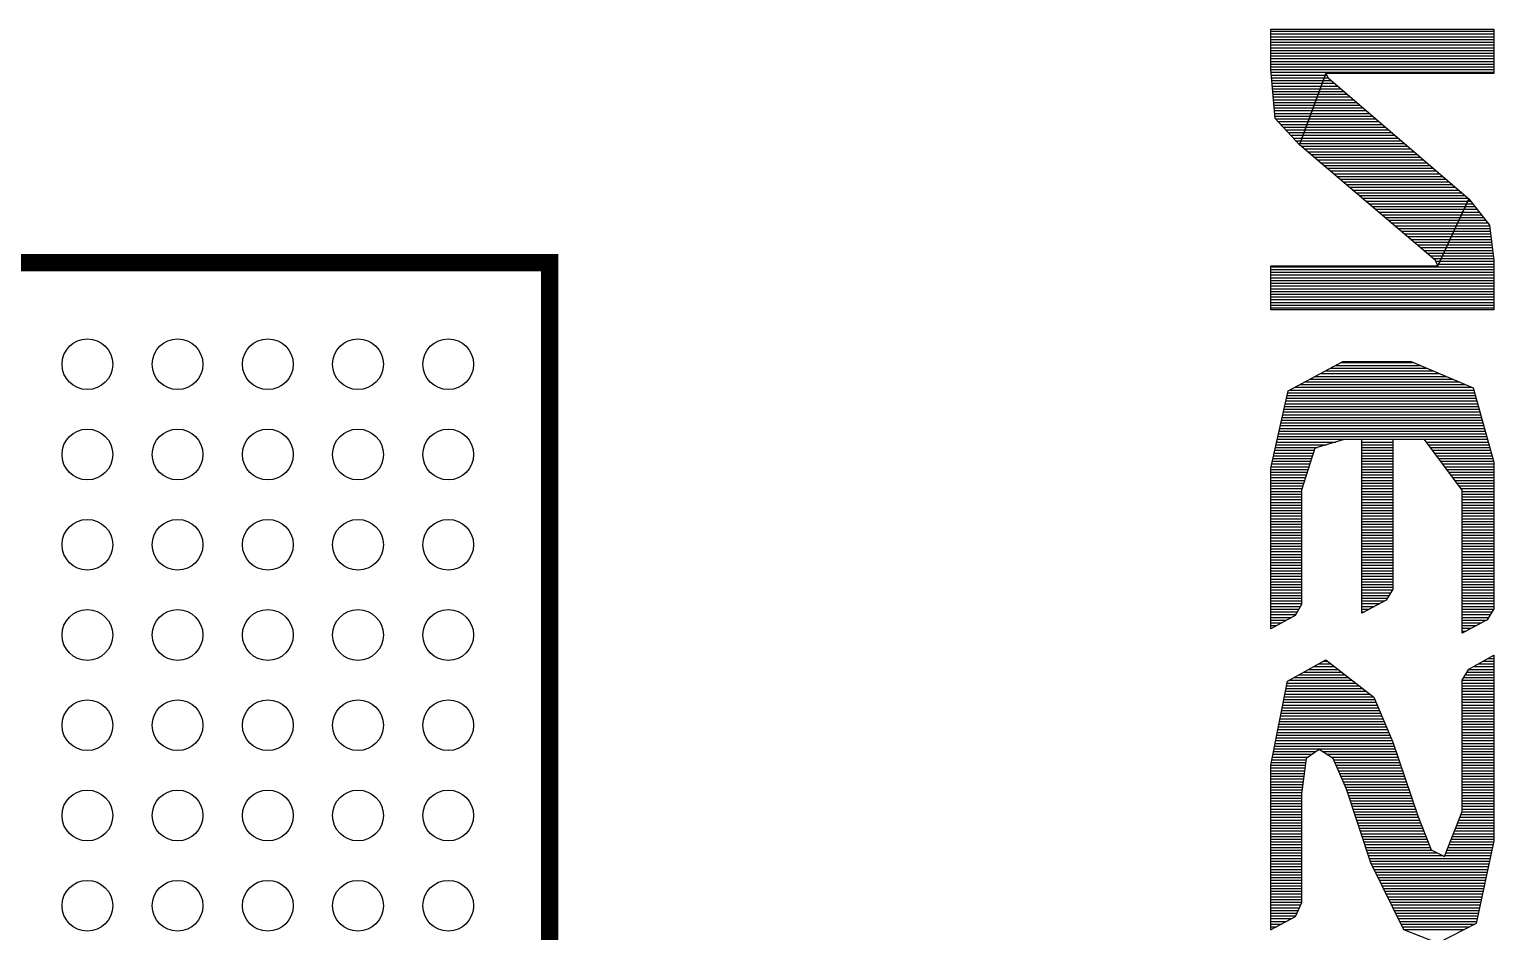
# Model space of a CAD drawing. Extents: x -25 to 108, y -8 to 51.
# Drawn here: x 46.74 to 59.73, y 13.37 to 21.36 of the extents above; entities that cross this region are included whole.
import ezdxf

# ---------------------------------------------------------------- set-up
doc = ezdxf.new("R2010")
doc.units = 0
doc.layers.add('BG_SILKBOTTOM20240221', color=40, linetype='CONTINUOUS')
doc.layers.add('PIN_BOTTOM', color=202, linetype='CONTINUOUS')

msp = doc.modelspace()

# ---------------------------------------------------------------- linework, layer by layer
at = {"layer": 'BG_SILKBOTTOM20240221'}
for points in [[(57.749186, 21.364448), (59.72683, 21.364448)], [(57.749186, 21.011642), (57.749186, 21.364448)], [(57.749186, 21.346922), (59.72683, 21.346922)], [(57.749186, 21.323046), (59.72683, 21.323046)], [(57.749186, 21.298662), (59.72683, 21.298662)], [(59.72683, 21.364448), (59.72683, 20.97278)], [(57.749186, 21.274532), (59.72683, 21.274532)], [(57.749186, 21.250148), (59.72683, 21.250148)], [(57.749186, 21.225764), (59.72683, 21.225764)], [(57.749186, 21.20138), (59.72683, 21.20138)], [(57.749186, 21.17725), (59.72683, 21.17725)], [(57.749186, 21.152866), (59.72683, 21.152866)], [(57.749186, 21.128736), (59.72683, 21.128736)], [(57.749186, 21.104352), (59.72683, 21.104352)], [(57.749186, 21.080222), (59.72683, 21.080222)], [(57.749186, 21.055584), (59.72683, 21.055584)], [(57.749186, 21.031454), (59.72683, 21.031454)], [(57.788048, 20.575016), (57.749186, 21.011642)], [(57.74944, 21.00707), (59.72683, 21.00707)], [(57.751726, 20.983194), (59.72683, 20.983194)], [(57.754266, 20.95881), (58.234072, 20.95881)], [(57.756044, 20.93468), (58.224928, 20.93468)], [(57.758584, 20.910296), (58.215784, 20.910296)], [(58.003948, 20.339558), (58.238898, 20.97278)], [(58.238898, 20.97278), (58.003948, 20.339558)], [(58.21553, 20.910296), (58.285888, 20.910296)], [(58.224166, 20.93468), (58.257694, 20.93468)], [(58.23331, 20.95881), (58.245502, 20.95881)], [(58.238898, 20.97278), (58.25871, 20.933664)], [(59.72683, 20.97278), (58.238898, 20.97278)], [(58.25871, 20.933664), (59.505342, 19.863054)], [(57.760616, 20.885912), (58.206894, 20.885912)], [(57.762902, 20.861528), (58.19775, 20.861528)], [(57.764934, 20.837398), (58.188606, 20.837398)], [(57.767474, 20.813014), (58.179716, 20.813014)], [(57.769252, 20.788884), (58.170826, 20.788884)], [(58.170572, 20.788884), (58.426604, 20.788884)], [(58.179716, 20.813014), (58.398918, 20.813014)], [(58.188098, 20.837398), (58.37047, 20.837398)], [(58.197242, 20.861528), (58.342022, 20.861528)], [(58.206386, 20.885912), (58.314082, 20.885912)], [(57.771284, 20.7645), (58.161682, 20.7645)], [(57.773824, 20.740116), (58.152538, 20.740116)], [(57.775856, 20.715732), (58.143902, 20.715732)], [(57.778142, 20.691602), (58.134758, 20.691602)], [(57.77992, 20.667218), (58.125614, 20.667218)], [(58.125106, 20.667218), (58.568336, 20.667218)], [(58.13425, 20.691602), (58.540142, 20.691602)], [(58.143394, 20.715732), (58.511948, 20.715732)], [(58.152284, 20.740116), (58.483754, 20.740116)], [(58.161428, 20.7645), (58.455306, 20.7645)], [(57.782206, 20.643342), (58.116724, 20.643342)], [(57.784746, 20.618958), (58.10758, 20.618958)], [(57.786524, 20.594828), (58.098944, 20.594828)], [(58.003948, 20.339558), (57.788048, 20.575016)], [(57.792874, 20.57019), (58.0898, 20.57019)], [(57.814972, 20.54606), (58.08091, 20.54606)], [(57.83707, 20.521676), (58.071766, 20.521676)], [(58.071258, 20.521676), (58.737754, 20.521676)], [(58.080402, 20.54606), (58.70956, 20.54606)], [(58.089292, 20.57019), (58.681874, 20.57019)], [(58.098436, 20.594828), (58.653172, 20.594828)], [(58.107326, 20.618958), (58.624724, 20.618958)], [(58.11647, 20.643342), (58.596784, 20.643342)], [(57.859422, 20.497546), (58.062622, 20.497546)], [(57.881774, 20.473162), (58.053478, 20.473162)], [(57.903872, 20.449032), (58.044842, 20.449032)], [(57.926224, 20.424648), (58.035698, 20.424648)], [(57.948322, 20.400264), (58.026554, 20.400264)], [(58.026046, 20.400264), (58.879232, 20.400264)], [(58.034936, 20.424648), (58.851292, 20.424648)], [(58.04408, 20.449032), (58.82259, 20.449032)], [(58.053224, 20.473162), (58.79465, 20.473162)], [(58.062114, 20.497546), (58.766456, 20.497546)], [(57.970674, 20.37588), (58.017918, 20.37588)], [(57.993026, 20.35175), (58.008774, 20.35175)], [(59.211464, 19.314922), (58.003948, 20.339558)], [(58.00852, 20.35175), (58.935874, 20.35175)], [(58.017664, 20.37588), (58.907426, 20.37588)], [(58.018172, 20.327366), (58.964322, 20.327366)], [(58.04662, 20.30349), (58.992008, 20.30349)], [(58.075576, 20.279106), (59.02071, 20.279106)], [(58.10377, 20.254722), (59.049158, 20.254722)], [(58.132726, 20.230338), (59.077352, 20.230338)], [(58.16092, 20.206208), (59.105546, 20.206208)], [(58.189876, 20.181824), (59.13374, 20.181824)], [(58.21807, 20.157694), (59.162188, 20.157694)], [(58.247026, 20.13331), (59.190128, 20.13331)], [(58.275728, 20.10918), (59.218576, 20.10918)], [(58.304176, 20.084542), (59.24677, 20.084542)], [(58.333132, 20.060412), (59.275218, 20.060412)], [(58.361326, 20.036028), (59.303158, 20.036028)], [(58.390282, 20.011898), (59.33186, 20.011898)], [(58.418476, 19.987514), (59.360054, 19.987514)], [(58.447432, 19.963638), (59.387994, 19.963638)], [(58.476134, 19.939254), (59.416696, 19.939254)], [(58.504582, 19.91487), (59.444636, 19.91487)], [(58.53303, 19.890486), (59.47283, 19.890486)], [(58.561732, 19.866356), (59.501278, 19.866356)], [(58.590688, 19.841972), (59.495944, 19.841972)], [(58.618882, 19.817842), (59.485022, 19.817842)], [(58.647838, 19.793458), (59.473338, 19.793458)], [(58.676286, 19.769074), (59.462162, 19.769074)], [(58.704988, 19.74469), (59.450986, 19.74469)], [(59.505342, 19.863054), (59.230768, 19.269202)], [(59.230768, 19.269202), (59.505342, 19.863054)], [(59.450478, 19.74469), (59.597036, 19.74469)], [(59.461654, 19.769074), (59.57824, 19.769074)], [(59.47283, 19.793458), (59.55919, 19.793458)], [(59.48426, 19.817842), (59.540394, 19.817842)], [(59.49569, 19.841972), (59.52109, 19.841972)], [(59.505342, 19.863054), (59.688222, 19.62785)], [(58.73369, 19.72056), (59.43981, 19.72056)], [(58.762138, 19.696176), (59.428126, 19.696176)], [(58.790586, 19.672046), (59.417204, 19.672046)], [(58.819288, 19.647662), (59.406028, 19.647662)], [(58.84799, 19.623786), (59.394598, 19.623786)], [(59.394344, 19.623786), (59.688476, 19.623786)], [(59.406028, 19.647662), (59.672474, 19.647662)], [(59.41695, 19.672046), (59.653424, 19.672046)], [(59.427872, 19.696176), (59.634628, 19.696176)], [(59.439556, 19.72056), (59.616086, 19.72056)], [(59.688222, 19.62785), (59.72683, 19.314922)], [(58.876438, 19.598894), (59.383676, 19.598894)], [(58.905394, 19.575018), (59.3725, 19.575018)], [(58.933842, 19.550634), (59.361578, 19.550634)], [(58.962544, 19.526504), (59.349894, 19.526504)], [(58.991246, 19.50212), (59.338718, 19.50212)], [(59.33821, 19.50212), (59.703716, 19.50212)], [(59.349386, 19.526504), (59.700414, 19.526504)], [(59.360816, 19.550634), (59.697366, 19.550634)], [(59.372246, 19.575018), (59.694572, 19.575018)], [(59.383168, 19.598894), (59.69127, 19.598894)], [(59.019694, 19.47799), (59.327542, 19.47799)], [(59.048142, 19.453606), (59.316366, 19.453606)], [(59.076844, 19.429222), (59.304682, 19.429222)], [(59.105546, 19.404838), (59.29376, 19.404838)], [(59.134502, 19.380708), (59.282584, 19.380708)], [(59.162442, 19.356324), (59.271154, 19.356324)], [(59.2709, 19.356324), (59.72175, 19.356324)], [(59.282584, 19.380708), (59.718702, 19.380708)], [(59.293506, 19.404838), (59.715654, 19.404838)], [(59.304428, 19.429222), (59.71286, 19.429222)], [(59.316112, 19.453606), (59.709558, 19.453606)], [(59.327034, 19.47799), (59.70651, 19.47799)], [(57.749186, 19.269202), (59.230768, 19.269202)], [(57.749186, 18.877534), (57.749186, 19.269202)], [(57.749186, 19.259042), (59.72683, 19.259042)], [(57.749186, 19.235166), (59.72683, 19.235166)], [(59.191398, 19.332194), (59.260232, 19.332194)], [(59.230768, 19.269202), (59.211464, 19.314922)], [(59.214766, 19.30781), (59.249056, 19.30781)], [(59.224926, 19.283426), (59.238134, 19.283426)], [(59.237372, 19.283426), (59.72683, 19.283426)], [(59.248802, 19.30781), (59.72683, 19.30781)], [(59.259724, 19.332194), (59.724544, 19.332194)], [(59.72683, 19.314922), (59.72683, 18.877534)], [(57.749186, 19.210782), (59.72683, 19.210782)], [(57.749186, 19.186652), (59.72683, 19.186652)], [(57.749186, 19.162268), (59.72683, 19.162268)], [(57.749186, 19.138138), (59.72683, 19.138138)], [(57.749186, 19.1135), (59.72683, 19.1135)], [(57.749186, 19.08937), (59.72683, 19.08937)], [(57.749186, 19.064986), (59.72683, 19.064986)], [(57.749186, 19.040856), (59.72683, 19.040856)], [(57.749186, 19.016472), (59.72683, 19.016472)], [(57.749186, 18.992342), (59.72683, 18.992342)], [(57.749186, 18.967958), (59.72683, 18.967958)], [(57.749186, 18.943574), (59.72683, 18.943574)], [(57.749186, 18.91919), (59.72683, 18.91919)], [(57.749186, 18.895314), (59.72683, 18.895314)], [(59.72683, 18.877534), (57.749186, 18.877534)], [(57.90565, 18.159476), (58.388758, 18.420334)], [(58.18886, 18.312384), (59.247278, 18.312384)], [(58.234326, 18.336768), (59.190382, 18.336768)], [(58.27903, 18.361152), (59.134502, 18.361152)], [(58.323988, 18.385282), (59.077352, 18.385282)], [(58.368946, 18.409666), (59.02071, 18.409666)], [(58.388758, 18.420334), (58.460386, 18.420334)], [(58.460386, 18.420334), (58.996072, 18.420334)], [(58.996072, 18.420334), (59.544458, 18.185384)], [(57.964324, 18.191226), (59.530996, 18.191226)], [(58.009282, 18.21561), (59.474354, 18.21561)], [(58.054494, 18.239486), (59.417204, 18.239486)], [(58.099198, 18.26387), (59.360816, 18.26387)], [(58.144156, 18.288), (59.304174, 18.288)], [(59.544458, 18.185384), (59.72683, 17.526)], [(57.749186, 17.47393), (57.90565, 18.159476)], [(57.88533, 18.069814), (59.575954, 18.069814)], [(57.890918, 18.093944), (59.569604, 18.093944)], [(57.896506, 18.118328), (59.563, 18.118328)], [(57.90184, 18.142458), (59.555888, 18.142458)], [(57.919366, 18.167096), (59.549284, 18.167096)], [(57.852056, 17.924018), (59.616594, 17.924018)], [(57.85739, 17.948148), (59.60999, 17.948148)], [(57.862978, 17.972532), (59.603386, 17.972532)], [(57.868566, 17.996916), (59.596274, 17.996916)], [(57.874408, 18.0213), (59.58967, 18.0213)], [(57.879488, 18.04543), (59.583066, 18.04543)], [(57.824116, 17.802606), (59.650122, 17.802606)], [(57.829958, 17.82699), (59.643772, 17.82699)], [(57.835038, 17.851374), (59.636914, 17.851374)], [(57.84088, 17.875758), (59.630056, 17.875758)], [(57.846214, 17.899634), (59.623198, 17.899634)], [(57.79643, 17.681448), (58.245502, 17.681448)], [(57.801764, 17.705578), (58.327036, 17.705578)], [(57.807606, 17.729962), (59.670188, 17.729962)], [(57.812686, 17.754092), (59.663838, 17.754092)], [(57.818528, 17.778476), (59.657234, 17.778476)], [(58.401966, 17.728184), (58.141108, 17.650206)], [(58.55843, 17.728184), (58.401966, 17.728184)], [(58.55843, 16.187674), (58.55843, 17.728184)], [(58.55843, 17.705578), (58.833004, 17.705578)], [(58.55843, 17.681448), (58.833004, 17.681448)], [(59.113674, 17.728184), (58.833004, 17.728184)], [(58.833004, 17.728184), (58.833004, 16.403066)], [(59.446414, 17.27835), (59.113674, 17.728184)], [(59.130438, 17.705578), (59.677554, 17.705578)], [(59.148472, 17.681448), (59.683904, 17.681448)], [(57.763156, 17.535906), (58.10504, 17.535906)], [(57.768236, 17.559782), (58.112406, 17.559782)], [(57.774078, 17.584166), (58.12028, 17.584166)], [(57.779666, 17.608296), (58.1279, 17.608296)], [(57.785254, 17.63268), (58.13552, 17.63268)], [(57.790588, 17.65681), (58.164222, 17.65681)], [(58.141108, 17.650206), (58.023506, 17.27835)], [(58.55843, 17.65681), (58.833004, 17.65681)], [(58.55843, 17.63268), (58.833004, 17.63268)], [(58.55843, 17.608296), (58.833004, 17.608296)], [(58.55843, 17.584166), (58.833004, 17.584166)], [(58.55843, 17.559782), (58.833004, 17.559782)], [(58.55843, 17.535906), (58.833004, 17.535906)], [(59.166506, 17.65681), (59.690762, 17.65681)], [(59.184286, 17.63268), (59.697366, 17.63268)], [(59.202574, 17.608296), (59.70397, 17.608296)], [(59.2201, 17.584166), (59.710574, 17.584166)], [(59.238388, 17.559782), (59.717686, 17.559782)], [(59.256422, 17.535906), (59.72429, 17.535906)], [(57.749186, 16.050514), (57.749186, 17.47393)], [(57.749186, 17.462754), (58.081926, 17.462754)], [(57.749186, 17.438624), (58.074306, 17.438624)], [(57.749186, 17.41424), (58.066432, 17.41424)], [(57.751726, 17.487138), (58.089292, 17.487138)], [(57.757314, 17.511522), (58.09742, 17.511522)], [(58.55843, 17.511522), (58.833004, 17.511522)], [(58.55843, 17.487138), (58.833004, 17.487138)], [(58.55843, 17.462754), (58.833004, 17.462754)], [(58.55843, 17.438624), (58.833004, 17.438624)], [(58.55843, 17.41424), (58.833004, 17.41424)], [(59.274202, 17.511522), (59.72683, 17.511522)], [(59.292236, 17.487138), (59.72683, 17.487138)], [(59.310016, 17.462754), (59.72683, 17.462754)], [(59.32805, 17.438624), (59.72683, 17.438624)], [(59.34583, 17.41424), (59.72683, 17.41424)], [(59.72683, 17.526), (59.72683, 17.47393)], [(59.72683, 17.47393), (59.72683, 16.227298)], [(57.749186, 17.39011), (58.059066, 17.39011)], [(57.749186, 17.365726), (58.051192, 17.365726)], [(57.749186, 17.341342), (58.043318, 17.341342)], [(57.749186, 17.316958), (58.035952, 17.316958)], [(57.749186, 17.292828), (58.028332, 17.292828)], [(58.023506, 17.27835), (58.023506, 16.265906)], [(58.55843, 17.39011), (58.833004, 17.39011)], [(58.55843, 17.365726), (58.833004, 17.365726)], [(58.55843, 17.341342), (58.833004, 17.341342)], [(58.55843, 17.316958), (58.833004, 17.316958)], [(58.55843, 17.292828), (58.833004, 17.292828)], [(59.363864, 17.39011), (59.72683, 17.39011)], [(59.381898, 17.365726), (59.72683, 17.365726)], [(59.400186, 17.341342), (59.72683, 17.341342)], [(59.417458, 17.316958), (59.72683, 17.316958)], [(59.435746, 17.292828), (59.72683, 17.292828)], [(59.446414, 16.011398), (59.446414, 17.27835)], [(57.749186, 17.268444), (58.023506, 17.268444)], [(57.749186, 17.244314), (58.023506, 17.244314)], [(57.749186, 17.21993), (58.023506, 17.21993)], [(57.749186, 17.196054), (58.023506, 17.196054)], [(57.749186, 17.171162), (58.023506, 17.171162)], [(57.749186, 17.147286), (58.023506, 17.147286)], [(58.55843, 17.268444), (58.833004, 17.268444)], [(58.55843, 17.244314), (58.833004, 17.244314)], [(58.55843, 17.21993), (58.833004, 17.21993)], [(58.55843, 17.196054), (58.833004, 17.196054)], [(58.55843, 17.171162), (58.833004, 17.171162)], [(58.55843, 17.147286), (58.833004, 17.147286)], [(59.446414, 17.268444), (59.72683, 17.268444)], [(59.446414, 17.244314), (59.72683, 17.244314)], [(59.446414, 17.21993), (59.72683, 17.21993)], [(59.446414, 17.196054), (59.72683, 17.196054)], [(59.446414, 17.171162), (59.72683, 17.171162)], [(59.446414, 17.147286), (59.72683, 17.147286)], [(57.749186, 17.122902), (58.023506, 17.122902)], [(57.749186, 17.098772), (58.023506, 17.098772)], [(57.749186, 17.074388), (58.023506, 17.074388)], [(57.749186, 17.050258), (58.023506, 17.050258)], [(57.749186, 17.025874), (58.023506, 17.025874)], [(58.55843, 17.122902), (58.833004, 17.122902)], [(58.55843, 17.098772), (58.833004, 17.098772)], [(58.55843, 17.074388), (58.833004, 17.074388)], [(58.55843, 17.050258), (58.833004, 17.050258)], [(58.55843, 17.025874), (58.833004, 17.025874)], [(59.446414, 17.122902), (59.72683, 17.122902)], [(59.446414, 17.098772), (59.72683, 17.098772)], [(59.446414, 17.074388), (59.72683, 17.074388)], [(59.446414, 17.050258), (59.72683, 17.050258)], [(59.446414, 17.025874), (59.72683, 17.025874)], [(57.749186, 17.00149), (58.023506, 17.00149)], [(57.749186, 16.977106), (58.023506, 16.977106)], [(57.749186, 16.952976), (58.023506, 16.952976)], [(57.749186, 16.928592), (58.023506, 16.928592)], [(57.749186, 16.904462), (58.023506, 16.904462)], [(58.55843, 17.00149), (58.833004, 17.00149)], [(58.55843, 16.977106), (58.833004, 16.977106)], [(58.55843, 16.952976), (58.833004, 16.952976)], [(58.55843, 16.928592), (58.833004, 16.928592)], [(58.55843, 16.904462), (58.833004, 16.904462)], [(59.446414, 17.00149), (59.72683, 17.00149)], [(59.446414, 16.977106), (59.72683, 16.977106)], [(59.446414, 16.952976), (59.72683, 16.952976)], [(59.446414, 16.928592), (59.72683, 16.928592)], [(59.446414, 16.904462), (59.72683, 16.904462)], [(57.749186, 16.880078), (58.023506, 16.880078)], [(57.749186, 16.855694), (58.023506, 16.855694)], [(57.749186, 16.83131), (58.023506, 16.83131)], [(57.749186, 16.807434), (58.023506, 16.807434)], [(57.749186, 16.78305), (58.023506, 16.78305)], [(57.749186, 16.75892), (58.023506, 16.75892)], [(58.55843, 16.880078), (58.833004, 16.880078)], [(58.55843, 16.855694), (58.833004, 16.855694)], [(58.55843, 16.83131), (58.833004, 16.83131)], [(58.55843, 16.807434), (58.833004, 16.807434)], [(58.55843, 16.78305), (58.833004, 16.78305)], [(58.55843, 16.75892), (58.833004, 16.75892)], [(59.446414, 16.880078), (59.72683, 16.880078)], [(59.446414, 16.855694), (59.72683, 16.855694)], [(59.446414, 16.83131), (59.72683, 16.83131)], [(59.446414, 16.807434), (59.72683, 16.807434)], [(59.446414, 16.78305), (59.72683, 16.78305)], [(59.446414, 16.75892), (59.72683, 16.75892)], [(57.749186, 16.734536), (58.023506, 16.734536)], [(57.749186, 16.710406), (58.023506, 16.710406)], [(57.749186, 16.685768), (58.023506, 16.685768)], [(57.749186, 16.661638), (58.023506, 16.661638)], [(57.749186, 16.637254), (58.023506, 16.637254)], [(58.55843, 16.734536), (58.833004, 16.734536)], [(58.55843, 16.710406), (58.833004, 16.710406)], [(58.55843, 16.685768), (58.833004, 16.685768)], [(58.55843, 16.661638), (58.833004, 16.661638)], [(58.55843, 16.637254), (58.833004, 16.637254)], [(59.446414, 16.734536), (59.72683, 16.734536)], [(59.446414, 16.710406), (59.72683, 16.710406)], [(59.446414, 16.685768), (59.72683, 16.685768)], [(59.446414, 16.661638), (59.72683, 16.661638)], [(59.446414, 16.637254), (59.72683, 16.637254)], [(57.749186, 16.613124), (58.023506, 16.613124)], [(57.749186, 16.58874), (58.023506, 16.58874)], [(57.749186, 16.56461), (58.023506, 16.56461)], [(57.749186, 16.540226), (58.023506, 16.540226)], [(57.749186, 16.515842), (58.023506, 16.515842)], [(58.55843, 16.613124), (58.833004, 16.613124)], [(58.55843, 16.58874), (58.833004, 16.58874)], [(58.55843, 16.56461), (58.833004, 16.56461)], [(58.55843, 16.540226), (58.833004, 16.540226)], [(58.55843, 16.515842), (58.833004, 16.515842)], [(59.446414, 16.613124), (59.72683, 16.613124)], [(59.446414, 16.58874), (59.72683, 16.58874)], [(59.446414, 16.56461), (59.72683, 16.56461)], [(59.446414, 16.540226), (59.72683, 16.540226)], [(59.446414, 16.515842), (59.72683, 16.515842)], [(57.749186, 16.491458), (58.023506, 16.491458)], [(57.749186, 16.467582), (58.023506, 16.467582)], [(57.749186, 16.443198), (58.023506, 16.443198)], [(57.749186, 16.419068), (58.023506, 16.419068)], [(57.749186, 16.394684), (58.023506, 16.394684)], [(57.749186, 16.3703), (58.023506, 16.3703)], [(58.55843, 16.491458), (58.833004, 16.491458)], [(58.55843, 16.467582), (58.833004, 16.467582)], [(58.55843, 16.443198), (58.833004, 16.443198)], [(58.55843, 16.419068), (58.833004, 16.419068)], [(58.55843, 16.394684), (58.828178, 16.394684)], [(58.55843, 16.3703), (58.813446, 16.3703)], [(58.833004, 16.403066), (58.774076, 16.305276)], [(59.446414, 16.491458), (59.72683, 16.491458)], [(59.446414, 16.467582), (59.72683, 16.467582)], [(59.446414, 16.443198), (59.72683, 16.443198)], [(59.446414, 16.419068), (59.72683, 16.419068)], [(59.446414, 16.394684), (59.72683, 16.394684)], [(59.446414, 16.3703), (59.72683, 16.3703)], [(57.749186, 16.345916), (58.023506, 16.345916)], [(57.749186, 16.321786), (58.023506, 16.321786)], [(57.749186, 16.297402), (58.023506, 16.297402)], [(57.749186, 16.273272), (58.023506, 16.273272)], [(57.749186, 16.248888), (58.012838, 16.248888)], [(58.023506, 16.265906), (57.964832, 16.168116)], [(58.55843, 16.345916), (58.798714, 16.345916)], [(58.55843, 16.321786), (58.78449, 16.321786)], [(58.774076, 16.305276), (58.55843, 16.187674)], [(58.55843, 16.297402), (58.760106, 16.297402)], [(58.55843, 16.273272), (58.715656, 16.273272)], [(58.55843, 16.248888), (58.670698, 16.248888)], [(59.446414, 16.345916), (59.72683, 16.345916)], [(59.446414, 16.321786), (59.72683, 16.321786)], [(59.446414, 16.297402), (59.72683, 16.297402)], [(59.446414, 16.273272), (59.72683, 16.273272)], [(59.446414, 16.248888), (59.72683, 16.248888)], [(57.749186, 16.224758), (57.998614, 16.224758)], [(57.749186, 16.20012), (57.984136, 16.20012)], [(57.749186, 16.17599), (57.969658, 16.17599)], [(57.964832, 16.168116), (57.749186, 16.050514)], [(57.749186, 16.151606), (57.934606, 16.151606)], [(57.749186, 16.12773), (57.890156, 16.12773)], [(57.749186, 16.103346), (57.845706, 16.103346)], [(58.55843, 16.224758), (58.626502, 16.224758)], [(58.55843, 16.20012), (58.582052, 16.20012)], [(59.446414, 16.224758), (59.726068, 16.224758)], [(59.446414, 16.20012), (59.711082, 16.20012)], [(59.446414, 16.17599), (59.696858, 16.17599)], [(59.446414, 16.151606), (59.68238, 16.151606)], [(59.66841, 16.129254), (59.446414, 16.011398)], [(59.446414, 16.12773), (59.665362, 16.12773)], [(59.446414, 16.103346), (59.619896, 16.103346)], [(59.72683, 16.227298), (59.66841, 16.129254)], [(57.749186, 16.079216), (57.801256, 16.079216)], [(57.749186, 16.054832), (57.75706, 16.054832)], [(59.446414, 16.079216), (59.573922, 16.079216)], [(59.446414, 16.054832), (59.527948, 16.054832)], [(59.446414, 16.030448), (59.482482, 16.030448)], [(57.8993, 15.587218), (58.238898, 15.776448)], [(58.127646, 15.714726), (58.31713, 15.714726)], [(58.171588, 15.739364), (58.286142, 15.739364)], [(58.215022, 15.763494), (58.255408, 15.763494)], [(58.238898, 15.776448), (58.662824, 15.443708)], [(59.505342, 15.691866), (59.72683, 15.815818)], [(59.54649, 15.714726), (59.72683, 15.714726)], [(59.58967, 15.739364), (59.72683, 15.739364)], [(59.633358, 15.763494), (59.72683, 15.763494)], [(59.677046, 15.787878), (59.72683, 15.787878)], [(59.720226, 15.811754), (59.72683, 15.811754)], [(59.72683, 15.815818), (59.72683, 14.170406)], [(57.749186, 14.842998), (57.8993, 15.587218)], [(57.909968, 15.593568), (58.47207, 15.593568)], [(57.953656, 15.617698), (58.440574, 15.617698)], [(57.99709, 15.642082), (58.410094, 15.642082)], [(58.040778, 15.666212), (58.379106, 15.666212)], [(58.084466, 15.690596), (58.348372, 15.690596)], [(59.446414, 15.593822), (59.505342, 15.691866)], [(59.446414, 14.431772), (59.446414, 15.593822)], [(59.446414, 15.593568), (59.72683, 15.593568)], [(59.460638, 15.617698), (59.72683, 15.617698)], [(59.475116, 15.642082), (59.72683, 15.642082)], [(59.489848, 15.666212), (59.72683, 15.666212)], [(59.504834, 15.690596), (59.72683, 15.690596)], [(57.875932, 15.471902), (58.62701, 15.471902)], [(57.880758, 15.496286), (58.595514, 15.496286)], [(57.885838, 15.520416), (58.56478, 15.520416)], [(57.890918, 15.5448), (58.533538, 15.5448)], [(57.895744, 15.569184), (58.503058, 15.569184)], [(59.446414, 15.569184), (59.72683, 15.569184)], [(59.446414, 15.5448), (59.72683, 15.5448)], [(59.446414, 15.520416), (59.72683, 15.520416)], [(59.446414, 15.496286), (59.72683, 15.496286)], [(59.446414, 15.471902), (59.72683, 15.471902)], [(57.846722, 15.32636), (58.712862, 15.32636)], [(57.851294, 15.350744), (58.702448, 15.350744)], [(57.85612, 15.374874), (58.692542, 15.374874)], [(57.8612, 15.399258), (58.681874, 15.399258)], [(57.866026, 15.423642), (58.671206, 15.423642)], [(57.871106, 15.448026), (58.657744, 15.448026)], [(58.662824, 15.443708), (58.833004, 15.045182)], [(59.446414, 15.448026), (59.72683, 15.448026)], [(59.446414, 15.423642), (59.72683, 15.423642)], [(59.446414, 15.399258), (59.72683, 15.399258)], [(59.446414, 15.374874), (59.72683, 15.374874)], [(59.446414, 15.350744), (59.72683, 15.350744)], [(59.446414, 15.32636), (59.72683, 15.32636)], [(57.82183, 15.204948), (58.764678, 15.204948)], [(57.82691, 15.229078), (58.754264, 15.229078)], [(57.831736, 15.253716), (58.744358, 15.253716)], [(57.836816, 15.277846), (58.73369, 15.277846)], [(57.841642, 15.30223), (58.723022, 15.30223)], [(59.446414, 15.30223), (59.72683, 15.30223)], [(59.446414, 15.277846), (59.72683, 15.277846)], [(59.446414, 15.253716), (59.72683, 15.253716)], [(59.446414, 15.229078), (59.72683, 15.229078)], [(59.446414, 15.204948), (59.72683, 15.204948)], [(57.797954, 15.08379), (58.816494, 15.08379)], [(57.802018, 15.108174), (58.80608, 15.108174)], [(57.807098, 15.13205), (58.795412, 15.13205)], [(57.812178, 15.156434), (58.785506, 15.156434)], [(57.817004, 15.180564), (58.775092, 15.180564)], [(59.446414, 15.180564), (59.72683, 15.180564)], [(59.446414, 15.156434), (59.72683, 15.156434)], [(59.446414, 15.13205), (59.72683, 15.13205)], [(59.446414, 15.108174), (59.72683, 15.108174)], [(59.446414, 15.08379), (59.72683, 15.08379)], [(57.768236, 14.937994), (58.116978, 14.937994)], [(57.773062, 14.962378), (58.153554, 14.962378)], [(57.778142, 14.986508), (58.852816, 14.986508)], [(57.782968, 15.010892), (58.844434, 15.010892)], [(57.787794, 15.035022), (58.836306, 15.035022)], [(57.792874, 15.059406), (58.826908, 15.059406)], [(58.179716, 14.97965), (58.062622, 14.901672)], [(58.304176, 14.901672), (58.179716, 14.97965)], [(58.208418, 14.962378), (58.860944, 14.962378)], [(58.247026, 14.937994), (58.869326, 14.937994)], [(58.833004, 15.045182), (59.054746, 14.392656)], [(59.446414, 15.059406), (59.72683, 15.059406)], [(59.446414, 15.035022), (59.72683, 15.035022)], [(59.446414, 15.010892), (59.72683, 15.010892)], [(59.446414, 14.986508), (59.72683, 14.986508)], [(59.446414, 14.962378), (59.72683, 14.962378)], [(59.446414, 14.937994), (59.72683, 14.937994)], [(57.749186, 13.38072), (57.749186, 14.842998)], [(57.749186, 14.840712), (58.05551, 14.840712)], [(57.749186, 14.816582), (58.051954, 14.816582)], [(57.75325, 14.865096), (58.05805, 14.865096)], [(57.75833, 14.889226), (58.061606, 14.889226)], [(57.763156, 14.91361), (58.08091, 14.91361)], [(58.062622, 14.901672), (58.023506, 14.588744)], [(58.285126, 14.91361), (58.877454, 14.91361)], [(58.421524, 14.627606), (58.304176, 14.901672)], [(58.30951, 14.889226), (58.885582, 14.889226)], [(58.320178, 14.865096), (58.893964, 14.865096)], [(58.330592, 14.840712), (58.902092, 14.840712)], [(58.341006, 14.816582), (58.910474, 14.816582)], [(59.446414, 14.91361), (59.72683, 14.91361)], [(59.446414, 14.889226), (59.72683, 14.889226)], [(59.446414, 14.865096), (59.72683, 14.865096)], [(59.446414, 14.840712), (59.72683, 14.840712)], [(59.446414, 14.816582), (59.72683, 14.816582)], [(57.749186, 14.792198), (58.048906, 14.792198)], [(57.749186, 14.768322), (58.046366, 14.768322)], [(57.749186, 14.74343), (58.04281, 14.74343)], [(57.749186, 14.719554), (58.039762, 14.719554)], [(57.749186, 14.69517), (58.036714, 14.69517)], [(58.351166, 14.792198), (58.918856, 14.792198)], [(58.361834, 14.768322), (58.927238, 14.768322)], [(58.371994, 14.74343), (58.935366, 14.74343)], [(58.382408, 14.719554), (58.943494, 14.719554)], [(58.392822, 14.69517), (58.951876, 14.69517)], [(59.446414, 14.792198), (59.72683, 14.792198)], [(59.446414, 14.768322), (59.72683, 14.768322)], [(59.446414, 14.74343), (59.72683, 14.74343)], [(59.446414, 14.719554), (59.72683, 14.719554)], [(59.446414, 14.69517), (59.72683, 14.69517)], [(57.749186, 14.67104), (58.034174, 14.67104)], [(57.749186, 14.646656), (58.030618, 14.646656)], [(57.749186, 14.622526), (58.02757, 14.622526)], [(57.749186, 14.598142), (58.024268, 14.598142)], [(57.749186, 14.573758), (58.023506, 14.573758)], [(57.749186, 14.549374), (58.023506, 14.549374)], [(58.023506, 14.588744), (58.023506, 13.622528)], [(58.40349, 14.67104), (58.960004, 14.67104)], [(58.41365, 14.646656), (58.968386, 14.646656)], [(58.63717, 13.974826), (58.421524, 14.627606)], [(58.423556, 14.622526), (58.976514, 14.622526)], [(58.43143, 14.598142), (58.984642, 14.598142)], [(58.439812, 14.573758), (58.993024, 14.573758)], [(58.447432, 14.549374), (59.001152, 14.549374)], [(59.446414, 14.67104), (59.72683, 14.67104)], [(59.446414, 14.646656), (59.72683, 14.646656)], [(59.446414, 14.622526), (59.72683, 14.622526)], [(59.446414, 14.598142), (59.72683, 14.598142)], [(59.446414, 14.573758), (59.72683, 14.573758)], [(59.446414, 14.549374), (59.72683, 14.549374)], [(57.749186, 14.525244), (58.023506, 14.525244)], [(57.749186, 14.50086), (58.023506, 14.50086)], [(57.749186, 14.47673), (58.023506, 14.47673)], [(57.749186, 14.452346), (58.023506, 14.452346)], [(57.749186, 14.427962), (58.023506, 14.427962)], [(58.45556, 14.525244), (59.009534, 14.525244)], [(58.463434, 14.50086), (59.017662, 14.50086)], [(58.471816, 14.47673), (59.02579, 14.47673)], [(58.479436, 14.452346), (59.034172, 14.452346)], [(58.487564, 14.427962), (59.0423, 14.427962)], [(59.28995, 14.033246), (59.446414, 14.431772)], [(59.444636, 14.427962), (59.72683, 14.427962)], [(59.446414, 14.525244), (59.72683, 14.525244)], [(59.446414, 14.50086), (59.72683, 14.50086)], [(59.446414, 14.47673), (59.72683, 14.47673)], [(59.446414, 14.452346), (59.72683, 14.452346)], [(57.749186, 14.403578), (58.023506, 14.403578)], [(57.749186, 14.379702), (58.023506, 14.379702)], [(57.749186, 14.355318), (58.023506, 14.355318)], [(57.749186, 14.331188), (58.023506, 14.331188)], [(57.749186, 14.306804), (58.023506, 14.306804)], [(58.495438, 14.403578), (59.050682, 14.403578)], [(58.50382, 14.379702), (59.059826, 14.379702)], [(58.511694, 14.355318), (59.069224, 14.355318)], [(58.519822, 14.331188), (59.078622, 14.331188)], [(58.52795, 14.306804), (59.08802, 14.306804)], [(59.054746, 14.392656), (59.172602, 14.092428)], [(59.397138, 14.306804), (59.72683, 14.306804)], [(59.406536, 14.331188), (59.72683, 14.331188)], [(59.415934, 14.355318), (59.72683, 14.355318)], [(59.42584, 14.379702), (59.72683, 14.379702)], [(59.435492, 14.403578), (59.72683, 14.403578)], [(57.749186, 14.282674), (58.023506, 14.282674)], [(57.749186, 14.258036), (58.023506, 14.258036)], [(57.749186, 14.233906), (58.023506, 14.233906)], [(57.749186, 14.209522), (58.023506, 14.209522)], [(57.749186, 14.185392), (58.023506, 14.185392)], [(57.749186, 14.161008), (58.023506, 14.161008)], [(58.536078, 14.282674), (59.097418, 14.282674)], [(58.543698, 14.258036), (59.107324, 14.258036)], [(58.551572, 14.233906), (59.116976, 14.233906)], [(58.559954, 14.209522), (59.12612, 14.209522)], [(58.567574, 14.185392), (59.136026, 14.185392)], [(58.575702, 14.161008), (59.145424, 14.161008)], [(59.340242, 14.161008), (59.725306, 14.161008)], [(59.349386, 14.185392), (59.72683, 14.185392)], [(59.359038, 14.209522), (59.72683, 14.209522)], [(59.368182, 14.233906), (59.72683, 14.233906)], [(59.377834, 14.258036), (59.72683, 14.258036)], [(59.38774, 14.282674), (59.72683, 14.282674)], [(59.72683, 14.170406), (59.57062, 13.439394)], [(57.749186, 14.136878), (58.023506, 14.136878)], [(57.749186, 14.112494), (58.023506, 14.112494)], [(57.749186, 14.08811), (58.023506, 14.08811)], [(57.749186, 14.063726), (58.023506, 14.063726)], [(57.749186, 14.03985), (58.023506, 14.03985)], [(58.583576, 14.136878), (59.154822, 14.136878)], [(58.591958, 14.112494), (59.16422, 14.112494)], [(58.599578, 14.08811), (59.180476, 14.08811)], [(58.607706, 14.063726), (59.22899, 14.063726)], [(58.615834, 14.03985), (59.27725, 14.03985)], [(59.172602, 14.092428), (59.28995, 14.033246)], [(59.291728, 14.03985), (59.699144, 14.03985)], [(59.301634, 14.063726), (59.704732, 14.063726)], [(59.311286, 14.08811), (59.709812, 14.08811)], [(59.320684, 14.112494), (59.714638, 14.112494)], [(59.330082, 14.136878), (59.720226, 14.136878)], [(57.749186, 14.015466), (58.023506, 14.015466)], [(57.749186, 13.991336), (58.023506, 13.991336)], [(57.749186, 13.966952), (58.023506, 13.966952)], [(57.749186, 13.942568), (58.023506, 13.942568)], [(57.749186, 13.918184), (58.023506, 13.918184)], [(58.624216, 14.015466), (59.694064, 14.015466)], [(58.631836, 13.991336), (59.68873, 13.991336)], [(58.931048, 13.38072), (58.63717, 13.974826)], [(58.641234, 13.966952), (59.683396, 13.966952)], [(58.653172, 13.942568), (59.67857, 13.942568)], [(58.665364, 13.918184), (59.673236, 13.918184)], [(57.749186, 13.894054), (58.023506, 13.894054)], [(57.749186, 13.86967), (58.023506, 13.86967)], [(57.749186, 13.84554), (58.023506, 13.84554)], [(57.749186, 13.821156), (58.023506, 13.821156)], [(57.749186, 13.797026), (58.023506, 13.797026)], [(57.749186, 13.772388), (58.023506, 13.772388)], [(58.676794, 13.894054), (59.667902, 13.894054)], [(58.689494, 13.86967), (59.662822, 13.86967)], [(58.701178, 13.84554), (59.657742, 13.84554)], [(58.713116, 13.821156), (59.652154, 13.821156)], [(58.725308, 13.797026), (59.647328, 13.797026)], [(58.736992, 13.772388), (59.641994, 13.772388)], [(57.749186, 13.748258), (58.023506, 13.748258)], [(57.749186, 13.723874), (58.023506, 13.723874)], [(57.749186, 13.699998), (58.023506, 13.699998)], [(57.749186, 13.675614), (58.023506, 13.675614)], [(57.749186, 13.651484), (58.023506, 13.651484)], [(58.749438, 13.748258), (59.636914, 13.748258)], [(58.761376, 13.723874), (59.63158, 13.723874)], [(58.773314, 13.699998), (59.626246, 13.699998)], [(58.785506, 13.675614), (59.62142, 13.675614)], [(58.796936, 13.651484), (59.616086, 13.651484)], [(57.749186, 13.6271), (58.023506, 13.6271)], [(57.749186, 13.602716), (58.014362, 13.602716)], [(57.749186, 13.578332), (58.002678, 13.578332)], [(57.749186, 13.554202), (57.990994, 13.554202)], [(57.749186, 13.529818), (57.979818, 13.529818)], [(57.749186, 13.505688), (57.968642, 13.505688)], [(58.023506, 13.622528), (57.964832, 13.498068)], [(58.809382, 13.6271), (59.610752, 13.6271)], [(58.821574, 13.602716), (59.605926, 13.602716)], [(58.833258, 13.578332), (59.600338, 13.578332)], [(58.84545, 13.554202), (59.595258, 13.554202)], [(58.857388, 13.529818), (59.590178, 13.529818)], [(58.86958, 13.505688), (59.58459, 13.505688)], [(57.964832, 13.498068), (57.749186, 13.38072)], [(57.749186, 13.481304), (57.933844, 13.481304)], [(57.749186, 13.45692), (57.889394, 13.45692)], [(57.749186, 13.432536), (57.84469, 13.432536)], [(57.749186, 13.408406), (57.80024, 13.408406)], [(57.749186, 13.384022), (57.755282, 13.384022)], [(58.881772, 13.481304), (59.57951, 13.481304)], [(58.893202, 13.45692), (59.57443, 13.45692)], [(58.905394, 13.432536), (59.558174, 13.432536)], [(58.917332, 13.408406), (59.511184, 13.408406)], [(58.929524, 13.384022), (59.464194, 13.384022)], [(59.230768, 13.263118), (58.931048, 13.38072)], [(59.57062, 13.439394), (59.230768, 13.263118)]]:
    msp.add_lwpolyline(points, dxfattribs=at)
at = {"layer": 'BG_SILKBOTTOM20240221', "const_width": 0.1524}
msp.add_lwpolyline([(38.356286, 18.660618), (38.356286, 6.29539), (51.356514, 6.29539), (51.356514, 19.295618), (38.991286, 19.295618), (38.356286, 18.660618)], dxfattribs=at)
at = {"layer": 'PIN_BOTTOM'}
for centre in [(47.256446, 18.395442), (48.056292, 18.395442), (48.856392, 18.395442), (49.656492, 18.395442), (50.456338, 18.395442), (47.256446, 17.595596), (48.056292, 17.595596), (48.856392, 17.595596), (49.656492, 17.595596), (50.456338, 17.595596), (47.256446, 16.795496), (48.056292, 16.795496), (48.856392, 16.795496), (49.656492, 16.795496), (50.456338, 16.795496), (47.256446, 15.995396), (48.056292, 15.995396), (48.856392, 15.995396), (49.656492, 15.995396), (50.456338, 15.995396), (47.256446, 15.19555), (48.056292, 15.19555), (48.856392, 15.19555), (49.656492, 15.19555), (50.456338, 15.19555), (47.256446, 14.39545), (48.056292, 14.39545), (48.856392, 14.39545), (49.656492, 14.39545), (50.456338, 14.39545), (47.256446, 13.595604), (48.056292, 13.595604), (48.856392, 13.595604), (49.656492, 13.595604), (50.456338, 13.595604)]:
    msp.add_circle(centre, 0.225044, dxfattribs=at)

doc.saveas('drawing.dxf')
